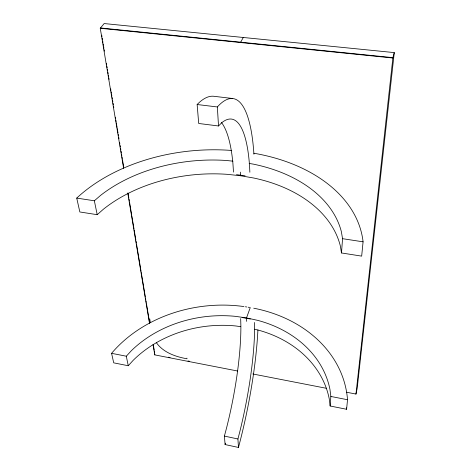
<?xml version="1.0" encoding="UTF-8"?>
<svg xmlns="http://www.w3.org/2000/svg" width="471" height="471" viewBox="0 0 471 471"><rect width="100%" height="100%" fill="white"/><g stroke="black" fill="none" stroke-linecap="round" stroke-linejoin="round"><path stroke-width="0.71" d="M253.734 308.205A129.425 105.098 -6 0 1 347.527 399.738L346.591 409.281L330.142 406.002L330.848 396.452L329.959 389.429A113.058 91.662 -6 0 0 257.59 320.339L246.516 317.919L235.223 316.329A113.011 91.557 -6.2 0 0 131.344 350.73L126.299 356.217L128.259 365.743L113.717 362.847L111.58 353.321A129.372 104.98 -6.2 0 1 243.972 306.562M253.863 153.234A158.921 106.74 -4.9 0 1 363.076 241.823L361.669 256.124L341.493 252.962L342.552 238.685L341.351 231.614A138.709 92.94 -4.8 0 0 253.327 164.132L249.141 163.431M346.597 392.237L355.97 394.062L392.914 57.645L100.517 27.954M123.632 168.353L100.252 28.278L104.156 23.55L394.274 52.599L357.201 388.222L355.97 394.062M240.675 318.626L240.869 325.437A114.588 25.069 -78.4 0 1 226.357 428.745L224.396 436.087L225.091 444.559L238.456 447.45L237.932 438.984L239.839 431.601A115.089 23.05 -78.6 0 0 254.634 327.934L254.564 322.482M394.274 52.599L392.814 58.01L100.252 28.278M250.26 307.569L246.516 317.919L246.663 321.369M237.702 371.036L154.765 354.887L154.93 354.528M240.681 42.184L243.277 37.48M128.259 365.743L133.228 360.274A111.468 91.256 -6.3 0 1 235.765 325.967L240.646 326.668M232.674 98.504L213.622 96.261A157.32 43.02 -80.8 0 0 197.143 104.521L198.703 123.479L218.526 125.975L221.782 122.707A137.785 34.371 -80.8 0 1 249.548 165.78L249.86 172.227M231.714 150.467A158.833 106.593 -5 0 0 76.726 198.091L79.84 211.968L97.209 214.688L103.42 209.206A136.307 92.999 -5 0 1 227.31 174.335L240.634 175.765L253.704 178.014A136.378 93.123 -4.9 0 1 340.321 245.874L341.493 252.962M76.726 198.091L94.347 200.781L100.682 195.318A138.633 92.816 -5 0 1 226.539 160.499L232.945 161.17M197.143 104.521L217.343 106.958A158.168 39.629 -80.8 0 1 253.922 154.211M236.501 174.635L245.073 175.83M342.552 238.685L363.076 241.823M242.029 317.513L250.366 319.008M168.577 357.183L170.066 357.477M187.976 360.963L189.413 361.239M252.845 373.98L326.403 388.304M111.58 353.321L126.299 356.217M330.848 396.452L347.527 399.738M224.396 436.087L237.932 438.984M254.434 329.235L257.849 329.988A111.509 91.356 -6.1 0 1 329.264 398.996L330.142 406.002M156.301 342.564C163.143 352.426 175.53 356.759 186.999 358.79L186.916 358.148M94.347 200.781L97.209 214.688M127.753 193.033L149.56 323.677M153.069 344.725L154.765 354.887M149.731 318.92L150.326 322.523M101.724 35.201L101.971 36.667M102.207 38.098L102.454 39.57M102.69 40.995L102.937 42.472M103.173 43.891L103.42 45.375M103.655 46.794L103.903 48.277M104.138 49.691L104.379 51.139M106.446 63.514L106.687 64.969M106.917 66.352L107.17 67.871M107.4 69.249L107.653 70.774M107.883 72.145L108.136 73.676M108.365 75.042L108.618 76.579M108.848 77.939L109.089 79.387M110.673 88.919L110.915 90.367M111.162 91.821L111.403 93.27M111.621 94.6L111.886 96.172M112.104 97.497L112.369 99.075M112.587 100.394L112.852 101.977M113.069 103.296L113.334 104.88M113.552 106.193L113.794 107.641M115.389 117.22L115.63 118.668M115.872 120.123L116.119 121.571M116.331 122.854L116.602 124.479M116.814 125.751L117.085 127.382M117.297 128.648L117.567 130.284M117.779 131.544L118.021 132.993M118.262 134.441L118.504 135.889M118.745 137.338L118.986 138.792M119.622 142.619L119.864 144.073M120.105 145.521L120.346 146.976M120.588 148.424L120.829 149.878M121.035 151.103L121.318 152.781M121.518 153.999L121.801 155.683M122.001 156.902L122.283 158.586M122.484 159.799L123.69 167.04M128.035 193.122L128.813 197.773M129.001 198.915L129.295 200.675M129.484 201.812L131.656 214.853M131.833 215.918L132.622 220.646M132.745 221.37L134.011 228.983M134.188 230.054L135.878 240.186M136.066 241.317L136.36 243.083M136.549 244.219L140.582 268.411M140.782 269.618L141.065 271.302M141.265 272.521L141.547 274.199M141.747 275.423L145.28 296.636M145.498 297.925L145.763 299.527M145.981 300.828L146.245 302.423M146.463 303.73L149.501 321.964M153.234 344.366L154.205 350.188M154.447 351.625L154.688 353.079M233.504 172.098L232.921 163.519A137.049 37.315 -80.8 0 0 221.535 122.566M217.343 106.958L218.526 125.975M240.487 172.121L240.634 175.765M257.908 329.977A131.945 26.5 -78.6 0 1 238.456 447.45M225.474 443.17A131.362 28.819 -78.4 0 1 225.091 444.559M245.379 306.768A129.372 104.98 -6.2 0 1 246.78 306.98M248.176 307.21A129.372 104.98 -6.2 0 1 249.565 307.445M346.468 407.815A127.647 104.739 -6.1 0 1 346.591 409.281"/></g></svg>
